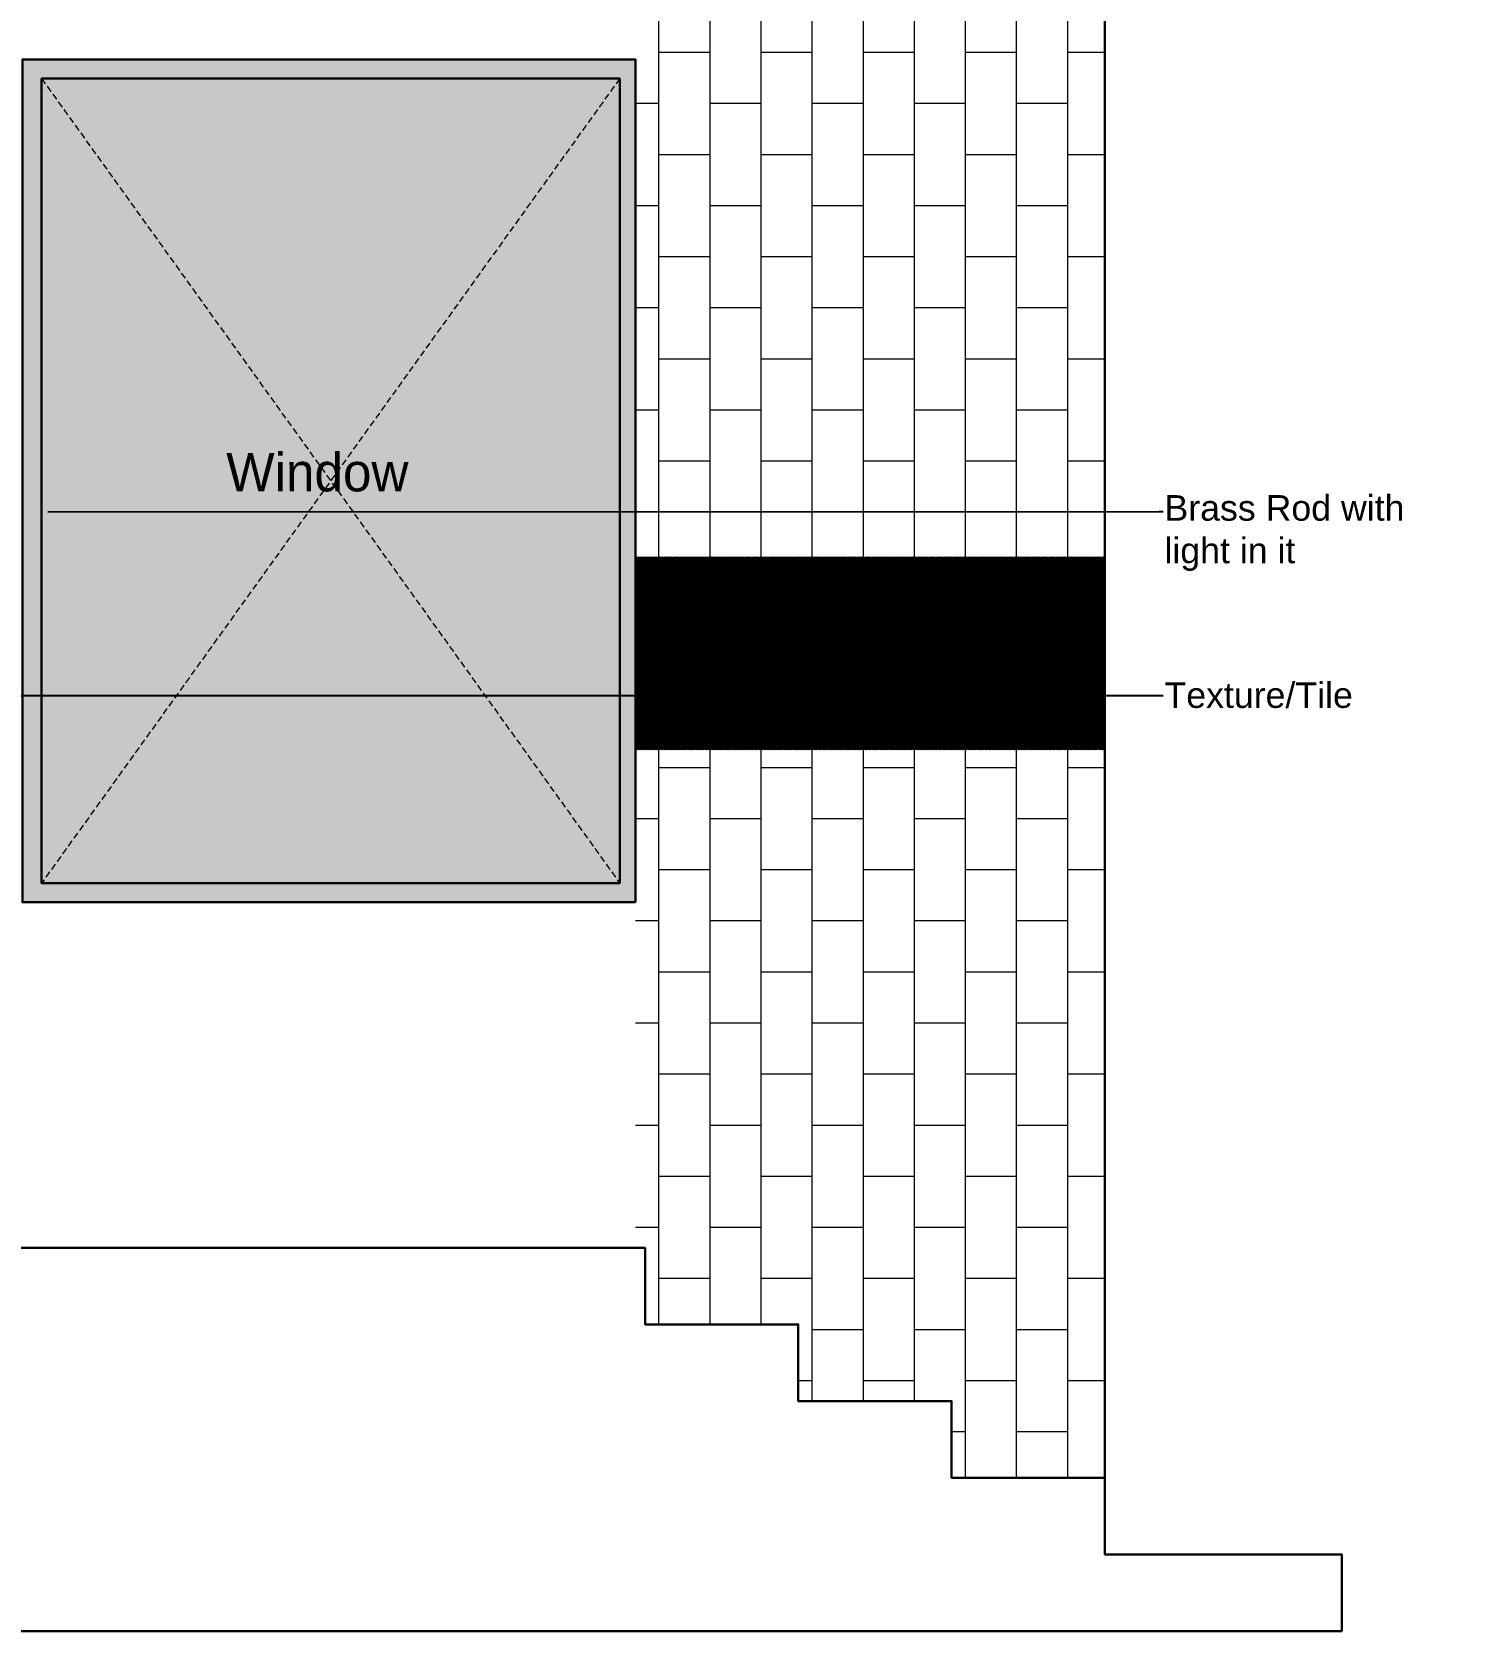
# Model space of a CAD drawing. Header units: millimetres. Extents: x 35877 to 3066687, y -650199 to -40525.
# Drawn here: x 148007.5 to 148119.9, y -179763.6 to -179638.4 of the extents above; entities that cross this region are included whole.
import ezdxf
from ezdxf import colors
from ezdxf.entities.mleader import LeaderData, LeaderLine
from ezdxf.math import Vec2, Vec3

# ---------------------------------------------------------------- set-up
doc = ezdxf.new("R2010")
doc.units = ezdxf.units.MM
doc.header["$MEASUREMENT"] = 0
doc.linetypes.add('DASHED', pattern=[0.75, 0.5, -0.25])
for name, color, linetype, lineweight in [('dim05', 1, 'Continuous', 13), ('el', 7, 'Continuous', 20), ('Elevation 4.5', 206, 'Continuous', 5), ('FURNITURE', 32, 'Continuous', 9), ('furniture dimensions', 1, 'DASHED', 0), ('NAME PLATE', 7, 'Continuous', 25)]:
    doc.layers.add(name, color=color, linetype=linetype, lineweight=lineweight)
doc.styles.get("Standard").update_dxf_attribs({"font": 'arial.ttf', "height": 6})

msp = doc.modelspace()

# ---------------------------------------------------------------- hatches: boundary and pattern name
at = {"layer": 'Elevation 4.5', "lineweight": 0, "true_color": 0x636466, "transparency": 33554687}
h = msp.add_hatch(color=251, dxfattribs=at)
h.dxf.hatch_style = 1
h.paths.add_polyline_path([(148054.715, -179640.536), (148006.715, -179640.536), (148006.715, -179700.331), (148006.715, -179706.536), (148054.715, -179706.536)])
h.paths.add_polyline_path([(148053.489, -179642.036), (148053.489, -179705.036), (148008.215, -179705.036), (148008.215, -179642.036)], flags=16)
at = {"layer": 'Elevation 4.5', "lineweight": 0, "true_color": 0x000000, "transparency": 33554646}
h = msp.add_hatch(color=18, dxfattribs=at)
h.dxf.hatch_style = 1
h.set_gradient(color1=(231, 226, 223), color2=(192, 192, 192), name='INVCYLINDER')
h.paths.add_polyline_path([(148053.489, -179642.036), (148008.215, -179642.036), (148008.215, -179705.036), (148053.489, -179705.036)])
at = {"layer": 'NAME PLATE', "lineweight": 0, "true_color": 0xc08768, "transparency": 33554687}
h = msp.add_hatch(dxfattribs=at)
h.set_pattern_fill('AR-B816', color=23, scale=0.5, angle=90)
h.set_pattern_definition([(90, (360.5547, 67.9983), (-4, 2e-16), []), (180, (360.5547, 67.9983), (-4, -4), [4, -4])])
h.paths.add_polyline_path([(148091.465, -179609.592), (148054.715, -179609.592), (148054.715, -179679.494), (148091.465, -179679.494)])
h.paths.add_polyline_path([(148091.465, -179694.598), (148054.715, -179694.598), (148054.715, -179733.592), (148055.465, -179733.592), (148055.465, -179739.592), (148067.465, -179739.592), (148067.465, -179745.592), (148079.465, -179745.592), (148079.465, -179751.592), (148091.465, -179751.592)])
at = {"layer": 'NAME PLATE', "lineweight": 0, "transparency": 33554687}
h = msp.add_hatch(dxfattribs=at)
h.set_pattern_fill('ANSI31', color=8, scale=0.5, angle=90)
h.set_pattern_definition([(135, (360.5547, 67.99828), (-0.044194173824, -0.044194173824), [])])
h.paths.add_polyline_path([(148091.465, -179679.494), (148054.715, -179679.494), (148054.715, -179694.598), (148091.465, -179694.598)])

# ---------------------------------------------------------------- linework, layer by layer
at = {"layer": 'el', "lineweight": 0, "transparency": 33554559}
msp.add_lwpolyline([(148054.715, -179706.536), (148006.715, -179706.536), (148006.715, -179640.536), (148054.715, -179640.536)], close=True, dxfattribs=at)
at = {"layer": 'el', "lineweight": 30, "transparency": 33554559}
for points in [[(148054.715, -179706.536), (148006.715, -179706.536), (148006.715, -179640.536), (148054.715, -179640.536)], [(148053.489, -179642.036), (148008.215, -179642.036), (148008.215, -179705.036), (148053.489, -179705.036)]]:
    msp.add_lwpolyline(points, close=True, dxfattribs=at)
at = {"layer": 'FURNITURE', "color": 18, "lineweight": 30, "true_color": 0x000000, "transparency": 33554687}
for points in [[(147932.465, -179609.592), (148091.465, -179609.592), (148091.465, -179751.592), (148079.465, -179751.592), (148079.465, -179745.592), (148067.465, -179745.592), (148067.465, -179739.592), (148055.465, -179739.592), (148055.465, -179733.592), (147932.465, -179733.592), (147932.465, -179640.592)], [(147918.879, -179763.592), (148110.011, -179763.592), (148110.011, -179757.592), (148091.465, -179757.592), (148091.465, -179751.592), (148079.465, -179751.592), (148079.465, -179745.592), (148067.465, -179745.592), (148067.465, -179739.592), (148055.465, -179739.592), (148055.465, -179733.592), (147932.465, -179733.592), (147932.465, -179733.592), (147918.879, -179733.592)]]:
    msp.add_lwpolyline(points, dxfattribs=at)
at = {"layer": 'furniture dimensions', "color": 18, "lineweight": 0, "true_color": 0x000000, "transparency": 33554687}
for p, q in [((148008.215, -179642.036), (148053.489, -179705.036)), ((148053.489, -179642.036), (148008.215, -179705.036))]:
    msp.add_line(p, q, dxfattribs=at)

# ---------------------------------------------------------------- texts
at = {"layer": 'furniture dimensions', "color": 18, "lineweight": 0, "true_color": 0x000000, "transparency": 33554687, "insert": (148022.675, -179671.359), "char_height": 3, "attachment_point": 1}
msp.add_mtext_dynamic_manual_height_columns('{\\fBell MT|b0|i0|c0|p18;Window}', width=35.21507, gutter_width=30, heights=[38.043], dxfattribs=at)

# ---------------------------------------------------------------- leaders
at = {"layer": 'dim05', "color": 1, "lineweight": 0, "transparency": 33554687}
ml = msp.add_multileader_mtext('Standard', dxfattribs=at)
ml.set_content('\\A1;Brass Rod with light in it', color=1)
ml.set_leader_properties(color=5)
ml.build(insert=Vec2(0, 0))
ml.multileader.update_dxf_attribs({"text_right_attachment_type": 6, "dogleg_length": 0.36, "arrow_head_size": 2})
ctx = ml.context
ctx.base_point, ctx.char_height, ctx.arrow_head_size, ctx.landing_gap_size, ctx.plane_origin = Vec3(148096.046, -179675.948), 2, 2, 0.09, Vec3(148080.914, -179675.948)
ctx.right_attachment = 6
notes = []
notes.append((ctx, [(0, (1, 1, 0), (148095.686, -179675.948), (1, 0), 0.36, [(0, [(148006.715, -179675.957)], 0, [])])]))
ctx.mtext.insert, ctx.mtext.width, ctx.mtext.flow_direction = Vec3(148096.136, -179674.654), 23.76669, 5
ml = msp.add_multileader_mtext('Standard', dxfattribs=at)
ml.set_content('\\A1;Texture/Tile', color=1)
ml.set_leader_properties(color=5)
ml.build(insert=Vec2(0, 0))
ml.multileader.update_dxf_attribs({"text_right_attachment_type": 6, "dogleg_length": 0.36, "arrow_head_size": 2})
ctx = ml.context
ctx.base_point, ctx.char_height, ctx.arrow_head_size, ctx.landing_gap_size, ctx.plane_origin = Vec3(148096.046, -179690.332), 2, 2, 0.09, Vec3(148080.914, -179690.332)
ctx.right_attachment = 6
notes.append((ctx, [(0, (1, 1, 0), (148095.686, -179690.332), (1, 0), 0.36, [(0, [(148002.101, -179690.34)], 0, [])])]))
ctx.mtext.insert, ctx.mtext.width, ctx.mtext.flow_direction = Vec3(148096.136, -179689.315), 23.76669, 5
for ctx, leaders in notes:
    for number, flags, end, landing, length, lines in leaders:
        leader = LeaderData()
        leader.index, (leader.has_last_leader_line, leader.has_dogleg_vector, leader.attachment_direction) = number, flags
        leader.last_leader_point, leader.dogleg_vector, leader.dogleg_length = Vec3(end), Vec3(landing), length
        for number, points, colour, breaks in lines:
            line = LeaderLine()
            line.index, line.vertices, line.color, line.breaks = number, Vec3.list(points), colors.encode_raw_color(colour), breaks
            leader.lines.append(line)
        ctx.leaders.append(leader)

doc.saveas('drawing.dxf')
